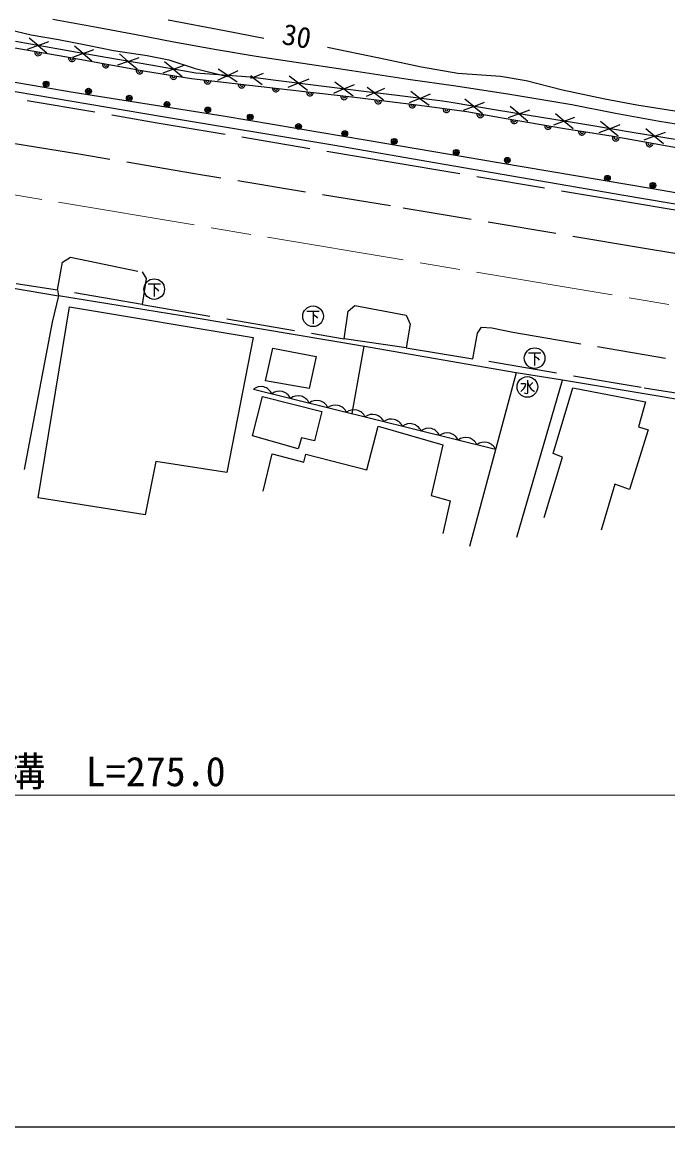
# Model space of a CAD drawing. Units: millimetres, scale not verified. Extents: x 40000 to 680000, y 20000 to 380000.
# Drawn here: x 202042 to 258428, y 205000 to 301382 of the extents above; entities that cross this region are included whole.
import ezdxf
from ezdxf.enums import TextEntityAlignment as Align

# ---------------------------------------------------------------- set-up
doc = ezdxf.new("R2010")
doc.units = ezdxf.units.MM
doc.header["$LTSCALE"] = 1000
doc.header["$PDMODE"] = 32
doc.header["$PDSIZE"] = 500
doc.linetypes.add('CHAIN', pattern=[18.5, 12, -1.5, 3.5, -1.5])
doc.linetypes.add('DASHED', pattern=[7.5, 6, -1.5])
for name, color, linetype, lineweight in [('M-BGD', 7, 'Continuous', 25), ('M-BGD-EXST', 7, 'Continuous', 25), ('M-BMK', 2, 'CHAIN', 13), ('M-STR-HTXT', 7, 'Continuous', 13), ('M-TTL-BAND', 7, 'Continuous', 25)]:
    doc.layers.add(name, color=color, linetype=linetype, lineweight=lineweight)
doc.styles.add('ＭＳ ゴシック', font='')
doc.styles.get('ＭＳ ゴシック').set_extended_font_data('MS Gothic')

msp = doc.modelspace()

# ---------------------------------------------------------------- linework, layer by layer
at = {"layer": 'M-BGD'}
for p, q in [((200874, 300740), (202842, 300281)), ((204728, 301626), (208565, 300937)), ((208565, 300937), (212010, 300314)), ((214810, 301574), (219708, 300647)), ((203436, 299337), (202669, 299979)), ((202842, 300281), (205236, 299854)), ((205236, 299854), (207762, 299362)), ((212010, 300314), (215290, 299658)), ((219708, 300647), (223149, 299985)), ((205941, 298313), (198594, 299592)), ((205406, 298993), (201465, 299682)), ((203436, 299337), (202496, 298994)), ((203436, 299337), (204375, 299681)), ((203436, 299337), (204203, 298696)), ((209346, 298304), (205406, 298993)), ((207376, 298648), (206609, 299290)), ((207376, 298648), (208315, 298992)), ((207762, 299362), (210025, 298903)), ((210025, 298903), (212977, 298477)), ((215290, 299658), (219029, 299002)), ((219029, 299002), (222473, 298411)), ((228709, 299191), (233209, 298264)), ((212830, 297066), (205941, 298313)), ((207376, 298648), (206437, 298305)), ((207376, 298648), (208143, 298007)), ((213286, 297615), (209346, 298304)), ((211316, 297959), (210377, 297616)), ((211316, 297959), (210549, 298601)), ((211316, 297959), (212255, 298303)), ((211316, 297959), (212083, 297318)), ((212977, 298477), (214847, 298083)), ((215256, 297270), (214489, 297912)), ((214847, 298083), (217143, 297329)), ((222473, 298411), (225393, 297985)), ((225393, 297985), (230838, 297165)), ((233209, 298264), (236915, 297470)), ((193247, 297558), (206499, 295262)), ((216831, 296443), (212830, 297066)), ((217226, 296926), (213286, 297615)), ((215256, 297270), (214317, 296927)), ((215256, 297270), (216195, 297614)), ((215256, 297270), (216023, 296629)), ((217143, 297329), (219964, 296640)), ((218009, 296869), (217226, 296926)), ((221998, 296577), (218009, 296869)), ((220003, 296723), (219176, 297284)), ((220003, 296723), (220904, 297158)), ((222203, 296551), (223125, 296938)), ((230838, 297165), (235758, 296410)), ((236915, 297470), (240092, 296941)), ((240092, 296941), (243799, 296676)), ((226213, 295361), (216831, 296443)), ((220003, 296723), (219103, 296287)), ((220003, 296723), (220831, 296161)), ((222203, 296551), (221983, 296459)), ((224187, 296300), (221998, 296577)), ((222203, 296551), (222013, 296695)), ((222203, 296551), (222999, 295946)), ((228155, 295798), (224187, 296300)), ((226171, 296049), (225249, 295662)), ((226171, 296049), (225375, 296654)), ((226171, 296049), (227093, 296436)), ((226171, 296049), (226967, 295444)), ((230139, 295547), (229343, 296152)), ((230139, 295547), (231061, 295935)), ((235758, 296410), (239924, 295820)), ((243799, 296676), (246049, 296279)), ((246049, 296279), (249226, 295485)), ((214306, 293130), (198135, 295853)), ((206499, 295262), (219784, 293163)), ((231100, 294803), (226213, 295361)), ((232124, 295296), (228155, 295798)), ((230139, 295547), (229218, 295160)), ((230139, 295547), (230936, 294943)), ((232802, 295213), (232075, 294905)), ((234787, 294969), (232124, 295296)), ((232802, 295213), (232172, 295688)), ((232802, 295213), (233723, 295604)), ((232802, 295213), (233601, 294611)), ((238758, 294482), (234787, 294969)), ((236772, 294725), (235974, 295327)), ((236772, 294725), (237693, 295116)), ((239924, 295820), (244614, 295098)), ((244614, 295098), (250027, 294180)), ((249226, 295485), (252932, 294690)), ((236742, 294114), (231100, 294803)), ((236772, 294725), (235852, 294335)), ((240875, 293557), (236742, 294114)), ((236772, 294725), (237571, 294124)), ((239507, 294358), (238758, 294482)), ((243454, 293708), (239507, 294358)), ((241481, 294033), (240545, 293680)), ((241481, 294033), (240708, 294667)), ((241481, 294033), (242417, 294386)), ((241481, 294033), (242254, 293399)), ((245428, 293383), (244654, 294017)), ((250027, 294180), (253864, 293425)), ((252932, 294690), (255712, 294161)), ((255712, 294161), (259021, 293631)), ((229165, 290637), (214306, 293130)), ((219784, 293163), (232183, 291096)), ((244122, 292966), (240875, 293557)), ((247401, 293058), (243454, 293708)), ((245428, 293383), (244492, 293030)), ((245428, 293383), (246363, 293735)), ((245428, 293383), (246201, 292749)), ((251348, 292407), (247401, 293058)), ((249374, 292732), (248601, 293366)), ((249374, 292732), (250310, 293085)), ((253864, 293425), (257702, 292737)), ((249403, 292081), (244122, 292966)), ((249374, 292732), (248439, 292380)), ((249374, 292732), (250148, 292098)), ((253635, 291392), (249403, 292081)), ((255295, 291757), (251348, 292407)), ((253321, 292082), (252385, 291729)), ((253321, 292082), (252548, 292716)), ((253321, 292082), (254257, 292435)), ((253321, 292082), (254094, 291448)), ((257268, 291432), (256495, 292066)), ((257702, 292737), (260851, 292245)), ((232183, 291096), (243630, 289128)), ((259178, 290408), (253635, 291392)), ((259241, 291107), (255295, 291757)), ((257268, 291432), (256332, 291079)), ((257268, 291432), (258204, 291784)), ((257268, 291432), (258041, 290798)), ((238218, 289063), (229165, 290637)), ((254586, 286242), (238218, 289063)), ((243630, 289128), (257079, 286865)), ((257079, 286865), (267805, 285028)), ((276038, 282634), (254586, 286242)), ((194251, 279319), (205209, 277510)), ((205209, 277510), (204667, 275213)), ((217068, 275589), (205209, 277510)), ((203435, 259889), (206191, 276549)), ((206191, 276549), (222224, 273877)), ((204667, 275213), (202224, 262353)), ((231765, 273125), (217068, 275589)), ((222224, 273877), (219928, 262102)), ((223280, 270097), (223934, 272949)), ((223934, 272949), (227728, 272216)), ((245168, 270787), (231765, 273125)), ((227728, 272216), (227100, 269416)), ((227100, 269416), (223280, 270097)), ((245168, 270787), (241097, 255628)), ((249051, 270161), (245168, 270787)), ((245231, 256439), (249218, 270133)), ((258112, 268658), (249051, 270161)), ((222233, 269364), (243375, 264111)), ((248423, 263739), (250124, 269469)), ((250124, 269469), (256481, 268265)), ((222155, 265283), (223018, 268710)), ((223018, 268710), (228225, 267402)), ((256481, 268265), (255854, 266068)), ((266651, 267155), (258112, 268658)), ((228225, 267402), (227571, 264864)), ((232149, 262326), (233117, 266120)), ((233117, 266120), (238769, 264498)), ((255854, 266068), (256691, 265806)), ((226158, 264158), (222155, 265283)), ((226446, 265100), (226158, 264158)), ((227571, 264864), (226446, 265100)), ((256691, 265806), (255069, 260599)), ((238769, 264498), (237748, 260076)), ((223097, 260469), (223882, 263713)), ((223882, 263713), (226629, 262980)), ((226629, 262980), (226812, 263687)), ((226812, 263687), (232149, 262326)), ((247638, 258166), (249234, 263425)), ((249234, 263425), (248423, 263739)), ((213706, 263063), (212788, 258386)), ((219928, 262102), (213706, 263063)), ((253787, 261070), (252609, 257067)), ((255069, 260599), (253787, 261070)), ((212788, 258386), (203435, 259889)), ((237748, 260076), (239423, 259605)), ((239423, 259605), (238769, 256780))]:
    msp.add_line(p, q, dxfattribs=at)
at = {"layer": 'M-BGD', "linetype": 'DASHED'}
for p, q in [((195084, 295820), (213846, 292605)), ((207169, 289841), (192032, 292300)), ((213846, 292605), (234347, 289161)), ((217100, 288150), (207169, 289841)), ((234347, 289161), (254012, 285848)), ((234197, 285346), (217100, 288150)), ((256038, 281696), (234197, 285346)), ((254012, 285848), (272282, 282798)), ((266604, 279929), (256038, 281696)), ((205560, 280435), (206271, 280862)), ((206271, 280862), (212530, 279582)), ((194109, 279724), (205133, 278017)), ((205133, 278017), (205560, 280435)), ((212530, 279582), (212885, 279013)), ((212885, 279013), (212530, 276737)), ((205133, 278017), (205209, 277510)), ((212530, 276737), (205133, 278017)), ((212530, 276737), (230169, 273750)), ((230524, 276168), (231093, 276666)), ((231093, 276666), (235574, 275812)), ((230169, 273750), (230524, 276168)), ((235574, 275812), (235930, 275030)), ((235930, 275030), (235574, 272967)), ((241807, 274253), (242141, 274754)), ((242141, 274754), (243060, 274712)), ((243060, 274712), (244897, 274336)), ((235574, 272967), (230169, 273750)), ((241389, 271998), (241807, 274253)), ((244897, 274336), (266442, 270662)), ((231887, 273104), (230820, 267231)), ((235574, 272967), (241389, 271998)), ((256087, 269493), (241389, 271998)), ((269678, 267322), (256087, 269493))]:
    msp.add_line(p, q, dxfattribs=at)
at = {"layer": 'M-BGD'}
for centre, radius in [((204138, 295982), 150), ((204138, 295982), 75), ((207839, 295365), 150), ((207839, 295365), 75), ((211403, 294748), 150), ((211403, 294748), 75), ((214693, 294200), 150), ((214693, 294200), 75), ((218257, 293720), 150), ((218257, 293720), 75), ((221959, 293103), 150), ((221959, 293103), 75), ((226174, 292280), 150), ((226174, 292280), 75), ((230218, 291664), 150), ((230218, 291664), 75), ((234536, 290978), 150), ((234536, 290978), 75), ((239950, 290019), 150), ((239950, 290019), 75), ((244406, 289333), 150), ((244406, 289333), 75), ((253145, 287757), 150), ((253145, 287757), 75), ((257120, 287140), 150), ((257120, 287140), 75)]:
    msp.add_circle(centre, radius, dxfattribs=at)
for centre, radius, start, end in [((203443, 298748), 300, 170.1234, 350.1234), ((203443, 298748), 150, 170.1234, 350.1234), ((206398, 298230), 300, 169.74318, 349.74318), ((206398, 298230), 150, 169.74318, 349.74318), ((209350, 297696), 300, 169.74318, 349.74318), ((209350, 297696), 150, 169.74318, 349.74318), ((212302, 297162), 300, 169.74318, 349.74318), ((212302, 297162), 150, 169.74318, 349.74318), ((215264, 296687), 300, 171.148, 351.148), ((215264, 296687), 150, 171.148, 351.148), ((218236, 296281), 300, 173.41806, 353.41806), ((218236, 296281), 150, 173.41806, 353.41806), ((221216, 295937), 300, 173.41806, 353.41806), ((221216, 295937), 150, 173.41806, 353.41806), ((224197, 295593), 300, 173.41806, 353.41806), ((224197, 295593), 150, 173.41806, 353.41806), ((227177, 295251), 300, 173.49104, 353.49104), ((227177, 295251), 150, 173.49104, 353.49104), ((230158, 294911), 300, 173.49104, 353.49104), ((230158, 294911), 150, 173.49104, 353.49104), ((233136, 294554), 300, 173.03904, 353.03904), ((233136, 294554), 150, 173.03904, 353.03904), ((236114, 294191), 300, 173.03904, 353.03904), ((236114, 294191), 150, 173.03904, 353.03904), ((239088, 293798), 300, 172.31602, 352.31602), ((239088, 293798), 150, 172.31602, 352.31602), ((242053, 293342), 300, 169.69515, 349.69515), ((242053, 293342), 150, 169.69515, 349.69515), ((245007, 292818), 300, 170.47998, 350.47998), ((245007, 292818), 150, 170.47998, 350.47998), ((247965, 292322), 300, 170.47998, 350.47998), ((247965, 292322), 150, 170.47998, 350.47998), ((250923, 291818), 300, 170.21084, 350.21084), ((250923, 291818), 150, 170.21084, 350.21084), ((253879, 291308), 300, 170.21084, 350.21084), ((253879, 291308), 150, 170.21084, 350.21084), ((256835, 290798), 300, 170.21084, 350.21084), ((256835, 290798), 150, 170.21084, 350.21084), ((222883, 268505), 1078, 25.00805, 127.087), ((224510, 268101), 1078, 25.00805, 127.087), ((226136, 267696), 1078, 25.00805, 127.087), ((227762, 267292), 1078, 25.00805, 127.087), ((229388, 266888), 1078, 25.00805, 127.087), ((231015, 266484), 1078, 25.00805, 127.087), ((232641, 266080), 1078, 25.00805, 127.087), ((234267, 265676), 1078, 25.00805, 127.087), ((235894, 265272), 1078, 25.00805, 127.087), ((237520, 264868), 1078, 25.00805, 127.087), ((239146, 264464), 1078, 25.00805, 127.087), ((240773, 264060), 1078, 25.00805, 127.087), ((242399, 263656), 1078, 25.00805, 127.087)]:
    msp.add_arc(centre, radius, start, end, dxfattribs=at)
for p in [(204138, 295982), (207839, 295365), (211403, 294748), (214693, 294200), (218257, 293720), (221959, 293103), (226174, 292280), (230218, 291664), (234536, 290978), (239950, 290019), (244406, 289333), (253145, 287757), (257120, 287140)]:
    msp.add_point(p, dxfattribs=at)
at = {"layer": 'M-BGD-EXST'}
for p, q in [((213037, 278537), (214125, 278537)), ((213581, 278537), (213581, 277441)), ((213584, 278273), (213845, 278085)), ((213845, 278085), (213965, 277922)), ((226906, 276165), (227994, 276165)), ((227450, 276165), (227450, 275069)), ((227452, 275901), (227714, 275713)), ((227714, 275713), (227833, 275550)), ((246249, 272515), (247337, 272515)), ((246793, 272515), (246793, 271419)), ((246796, 272251), (247057, 272063)), ((247057, 272063), (247177, 271900)), ((246157, 270136), (246157, 269001)), ((246162, 269960), (246314, 269610)), ((246644, 269940), (246314, 269610)), ((245586, 269855), (245949, 269855)), ((245790, 269371), (245586, 269168)), ((245954, 269657), (245790, 269371)), ((246113, 268962), (245909, 269004)), ((245949, 269855), (245994, 269811)), ((245994, 269811), (245954, 269657)), ((246157, 269001), (246113, 268962)), ((246314, 269610), (246483, 269356)), ((246483, 269356), (246768, 269160))]:
    msp.add_line(p, q, dxfattribs=at)
for centre in [(213579, 278088), (227448, 275716), (246791, 272066), (246158, 269557)]:
    msp.add_circle(centre, 900, dxfattribs=at)
at = {"layer": 'M-BMK'}
msp.add_line((271810, 274527), (174773, 290759), dxfattribs=at)
at = {"layer": 'M-STR-HTXT'}
msp.add_line((70794, 233954), (343649, 233954), dxfattribs=at)
at = {"layer": 'M-TTL-BAND'}
msp.add_line((40000, 205000), (579000, 205000), dxfattribs=at)

# ---------------------------------------------------------------- texts
at = {"layer": 'M-BGD-EXST', "style": 'ＭＳ ゴシック'}
msp.add_text('30', height=1833, rotation=349.624, dxfattribs=at).set_placement((224540, 298942), align=Align.BOTTOM_LEFT)
at = {"layer": 'M-STR-HTXT', "style": 'ＭＳ ゴシック'}
msp.add_text('側溝\u3000L=275.0', height=2566, dxfattribs=at).set_placement((208454, 233954), align=Align.BOTTOM_CENTER)

doc.saveas('drawing.dxf')
